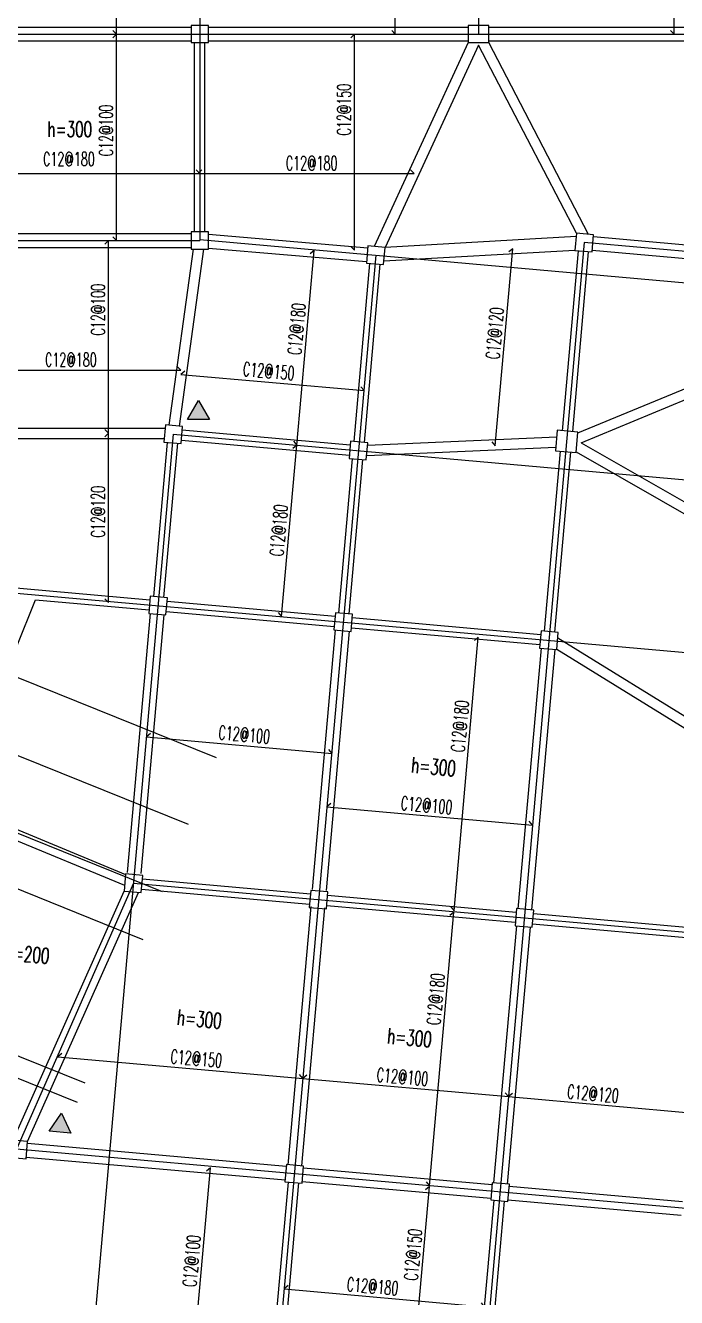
# Model space of a CAD drawing. Header units: millimetres. Extents: x 129427 to 386235, y 419441 to 703525.
# Drawn here: x 268183 to 287096, y 502277 to 539245 of the extents above; entities that cross this region are included whole.
import ezdxf

# ---------------------------------------------------------------- set-up
doc = ezdxf.new("R2010")
doc.units = ezdxf.units.MM
doc.header["$LTSCALE"] = 100
for name, color, linetype in [('B-dote', 253, 'Continuous'), ('B-板厚', 2, 'Continuous'), ('B-正筋文字', 7, 'Continuous'), ('B-正筋钢筋', 6, 'Continuous'), ('B-沉降观测点', 5, 'Continuous'), ('COLU', 7, 'Continuous'), ('DIM111', 3, 'Continuous'), ('h斜线-柱', 7, 'Continuous'), ('梁虚线', 4, 'Continuous')]:
    doc.layers.add(name, color=color, linetype=linetype)
doc.styles.get("Standard").update_dxf_attribs({"font": 'standard'})
doc.styles.add('汉字', font='汉字')
doc.dimstyles.get("Standard").update_dxf_attribs({"dimtxt": 300, "dimasz": 100, "dimexe": 100, "dimexo": 250, "dimgap": 100, "dimtad": 0, "dimtoh": 1, "dimdec": 0, "dimdsep": 46, "dimcen": 0.09, "dimclrt": 7, "dimadec": 0, "dimazin": 0, "dimtfac": 1, "dimtdec": 4, "dimtofl": 0, "dimtmove": 0, "dimatfit": 3, "dimfxl": 4, "dimfxlon": 1, "dimtolj": 1, "dimtzin": 0, "dimarcsym": 0})

# ---------------------------------------------------------------- blocks, each defined once
blk = doc.blocks.new('A$C7FDE0673')
at = {"layer": 'B-沉降观测点'}
blk.add_hatch(color=256, dxfattribs=at).paths.add_polyline_path([(318, 551), (0, 0), (636, 0)], flags=0)
blk.add_lwpolyline([(0, 0), (318, 551), (636, 0)], close=True, dxfattribs=at)
blk = doc.blocks.new('*D769')
at = {"layer": 'DIM111', "color": 0, "linetype": 'ByBlock', "lineweight": -2}
blk.add_line((261833, 495880), (255101, 497768), dxfattribs=at)
blk.add_arc((262080, 495811), 7148, 174.9316, 164.3322, dxfattribs=at)
for points in [[(255197, 497741), (255209, 497842), (255241, 497833)], [(254959, 496442), (254968, 496341), (254935, 496344)]]:
    blk.add_solid(points, dxfattribs=at)
at = {"layer": 'DIM111', "color": 7, "linetype": 'Continuous', "lineweight": -2, "insert": (269013, 494542), "char_height": 300, "width": 666.67, "attachment_point": 8, "rotation": 79.6319, "style": '汉字'}
blk.add_mtext('349%%D', dxfattribs=at)

msp = doc.modelspace()

# ---------------------------------------------------------------- hatches: boundary and pattern name
at = {"layer": 'h斜线-柱'}
h = msp.add_hatch(dxfattribs=at)
h.set_pattern_fill('ANSI31', color=256, scale=40, style=0)
h.set_pattern_definition([])
h.paths.add_polyline_path([(272996.5, 538744.7), (273496.5, 538744.7), (273496.5, 539244.7), (272996.5, 539244.7)], flags=0)
h = msp.add_hatch(dxfattribs=at)
h.set_pattern_fill('ANSI31', color=256, scale=40, style=0)
h.set_pattern_definition([])
h.paths.add_polyline_path([(281046.5, 538744.7), (281646.5, 538744.7), (281646.5, 539244.7), (281046.5, 539244.7)], flags=0)
h = msp.add_hatch(dxfattribs=at)
h.set_pattern_fill('ANSI31', color=256, scale=40, style=0)
h.set_pattern_definition([])
h.paths.add_polyline_path([(272996.5, 532744.7), (273496.5, 532744.7), (273496.5, 533244.7), (272996.5, 533244.7)], flags=0)
h = msp.add_hatch(dxfattribs=at)
h.set_pattern_fill('ANSI31', color=256, scale=40, angle=-5.06835, style=0)
h.set_pattern_definition([])
h.paths.add_polyline_path([(284144.7, 532705.6), (284642.7, 532661.4), (284686.9, 533159.5), (284188.9, 533203.6)], flags=0)
h = msp.add_hatch(dxfattribs=at)
h.set_pattern_fill('ANSI31', color=256, scale=40, angle=-5.06835, style=0)
h.set_pattern_definition([])
h.paths.add_polyline_path([(278088.6, 532339.2), (278586.7, 532295), (278630.9, 532793), (278132.8, 532837.2)], flags=0)
h = msp.add_hatch(dxfattribs=at)
h.set_pattern_fill('ANSI31', color=256, scale=40, angle=-5.06835, style=0)
h.set_pattern_definition([])
h.paths.add_polyline_path([(272206.2, 527138.5), (272704.2, 527094.3), (272748.4, 527592.4), (272250.4, 527636.6)], flags=0)
h = msp.add_hatch(dxfattribs=at)
h.set_pattern_fill('ANSI31', color=256, scale=40, angle=-5.06835, style=0)
h.set_pattern_definition([])
h.paths.add_polyline_path([(283578.1, 526882.9), (284175.7, 526829.9), (284228.7, 527427.5), (283631.1, 527480.5)], flags=0)
h = msp.add_hatch(dxfattribs=at)
h.set_pattern_fill('ANSI31', color=256, scale=40, angle=-5.06835, style=0)
h.set_pattern_definition([])
h.paths.add_polyline_path([(277585.1, 526661.4), (278083.1, 526617.3), (278127.3, 527115.3), (277629.3, 527159.5)], flags=0)
h = msp.add_hatch(dxfattribs=at)
h.set_pattern_fill('ANSI31', color=256, scale=40, angle=-5.06835, style=0)
h.set_pattern_definition([])
h.paths.add_polyline_path([(271764.5, 522158.1), (272262.5, 522113.9), (272306.7, 522611.9), (271808.6, 522656.1)], flags=0)
h = msp.add_hatch(dxfattribs=at)
h.set_pattern_fill('ANSI31', color=256, scale=40, angle=-5.06835, style=0)
h.set_pattern_definition([])
h.paths.add_polyline_path([(277143.4, 521681), (277641.4, 521636.8), (277685.6, 522134.9), (277187.5, 522179)], flags=0)
h = msp.add_hatch(dxfattribs=at)
h.set_pattern_fill('ANSI31', color=256, scale=40, angle=-5.06835, style=0)
h.set_pattern_definition([])
h.paths.add_polyline_path([(283119.9, 521150.9), (283617.9, 521106.8), (283662.1, 521604.8), (283164.1, 521649)], flags=0)
h = msp.add_hatch(dxfattribs=at)
h.set_pattern_fill('ANSI31', color=256, scale=40, angle=-5.06835, style=0)
h.set_pattern_definition([])
h.paths.add_polyline_path([(271048.9, 514089.7), (271546.9, 514045.6), (271591.1, 514543.6), (271093.1, 514587.8)], flags=0)
h = msp.add_hatch(dxfattribs=at)
h.set_pattern_fill('ANSI31', color=256, scale=40, angle=-5.06835, style=0)
h.set_pattern_definition([])
h.paths.add_polyline_path([(276427.8, 513612.7), (276925.8, 513568.5), (276970, 514066.5), (276471.9, 514110.7)], flags=0)
h = msp.add_hatch(dxfattribs=at)
h.set_pattern_fill('ANSI31', color=256, scale=40, angle=-5.06835, style=0)
h.set_pattern_definition([])
h.paths.add_polyline_path([(282404.3, 513082.6), (282902.4, 513038.4), (282946.5, 513536.5), (282448.5, 513580.7)], flags=0)
h = msp.add_hatch(dxfattribs=at)
h.set_pattern_fill('ANSI31', color=256, scale=40, angle=-5.06835, style=0)
h.set_pattern_definition([])
h.paths.add_polyline_path([(267602.9, 506364), (268200.5, 506310.9), (268244.7, 506809), (267647.1, 506862)], flags=0)
h = msp.add_hatch(dxfattribs=at)
h.set_pattern_fill('ANSI31', color=256, scale=40, angle=-5.06835, style=0)
h.set_pattern_definition([])
h.paths.add_polyline_path([(275721, 505644), (276219.1, 505599.8), (276263.2, 506097.8), (275765.2, 506142)], flags=0)
h = msp.add_hatch(dxfattribs=at)
h.set_pattern_fill('ANSI31', color=256, scale=40, angle=-5.06835, style=0)
h.set_pattern_definition([])
h.paths.add_polyline_path([(281697.6, 505113.9), (282195.6, 505069.7), (282239.8, 505567.8), (281741.7, 505611.9)], flags=0)

# ---------------------------------------------------------------- linework, layer by layer
at = {"layer": 'B-dote'}
for p, q in [((273246.5, 656086), (273246.5, 532994.7)), ((281346.5, 656086), (281346.5, 538994.7)), ((226746.5, 538994.7), (289446.5, 538994.7)), ((273734.4, 517963.6), (232142.3, 534729.5)), ((236446, 532994.7), (273246.5, 532994.7)), ((273246.5, 533019.6), (293839.7, 531193.2)), ((284415.8, 532932.5), (280646.8, 490436.4)), ((293919.2, 532089.6), (284415.8, 532932.5)), ((278359.8, 532566.1), (274209.2, 485768.4)), ((272920.3, 516027.5), (239750.3, 529398.5)), ((272477.3, 527365.4), (268830.3, 486245.4)), ((272477.3, 527365.4), (293336.2, 525515.5)), ((265146.5, 522996), (292894.4, 520535)), ((269920.9, 508503.3), (240431.8, 520390.5)), ((271603.3, 512676.9), (258530.7, 517946.6)), ((272164.1, 514068.1), (265954.8, 516571.2)), ((271320, 514316.7), (267923.8, 506586.5)), ((271320, 514316.7), (366098, 505910.7)), ((269696.6, 507946.8), (256623.9, 513216.4)), ((300944.2, 503657.9), (197400.6, 512841.2))]:
    msp.add_line(p, q, dxfattribs=at)
at = {"layer": 'B-正筋钢筋'}
for points in [[(270721.2, 539100.8), (270827.2, 538994.7), (270827.2, 543994.7), (270721.2, 543888.7)], [(278821.2, 539100.8), (278927.2, 538994.7), (278927.2, 543994.7), (278821.2, 543888.7)], [(286921.2, 539100.8), (287027.2, 538994.7), (287027.2, 543994.7), (286921.2, 543888.7)], [(270721.2, 533100.8), (270827.2, 532994.7), (270827.2, 538994.7), (270721.2, 538888.7)], [(277632.3, 532824.1), (277738.3, 532718.1), (277738.3, 538994.7), (277632.3, 538888.7)], [(265252.6, 535048.3), (265146.5, 534942.2), (273246.5, 534942.2), (273140.4, 535048.3)], [(273304.5, 535048.3), (273198.5, 534942.2), (279475.1, 534942.2), (279369, 535048.3)], [(270486.4, 527504.7), (270592.5, 527398.7), (270592.5, 532994.7), (270486.4, 532888.7)], [(275967.3, 527162.4), (276063.5, 527047.4), (276565.5, 532707), (276450.4, 532610.7)], [(281734.5, 527141.6), (281830.7, 527026.6), (282339, 532757.7), (282224, 532661.4)], [(265252.6, 529334.3), (265146.5, 529228.3), (272700.6, 529228.3), (272594.5, 529334.4)], [(272811.2, 529200.9), (272696.2, 529104.6), (278023, 528632.2), (277926.8, 528747.2)], [(270486.4, 522582.8), (270592.5, 522476.8), (270592.5, 527398.7), (270486.4, 527292.6)], [(275525.5, 522181.9), (275621.8, 522066.9), (276063.5, 527047.4), (275948.5, 526951.1)], [(280535.8, 513626.9), (280632.1, 513511.9), (281337.7, 521467.5), (281222.7, 521371.3)], [(271812.1, 518665), (271697.1, 518568.7), (277088.1, 518090.6), (276991.8, 518205.6)], [(277053.3, 516634.7), (276938.2, 516538.4), (282914.8, 516008.4), (282818.5, 516123.4)], [(279827.2, 505637.2), (279923.5, 505522.2), (280629.1, 513477.9), (280514, 513381.6)], [(269235.8, 509372.5), (269120.8, 509276.3), (276238.2, 508645), (276141.9, 508760)], [(276353.2, 508741.3), (276238.2, 508645), (282214.7, 508114.9), (282118.4, 508230)], [(282329.7, 508211.2), (282214.7, 508114.9), (287807.9, 507618.9), (287711.6, 507733.9)], [(272997.6, 500949.5), (273093.9, 500834.5), (273555.8, 506043), (273440.8, 505946.7)], [(279363.4, 500407.8), (279459.7, 500292.7), (279921.6, 505501.3), (279806.6, 505405)], [(275810.7, 502625.1), (275695.7, 502528.8), (281522.1, 502012), (281425.9, 502127.1)]]:
    msp.add_lwpolyline(points, dxfattribs=at)
at = {"layer": 'COLU'}
for points in [[(272996.5, 538744.7), (273496.5, 538744.7), (273496.5, 539244.7), (272996.5, 539244.7)], [(281046.5, 538744.7), (281646.5, 538744.7), (281646.5, 539244.7), (281046.5, 539244.7)], [(272996.5, 532744.7), (273496.5, 532744.7), (273496.5, 533244.7), (272996.5, 533244.7)], [(284144.7, 532705.6), (284642.7, 532661.4), (284686.9, 533159.5), (284188.9, 533203.6)], [(278088.6, 532339.2), (278586.7, 532295), (278630.9, 532793), (278132.8, 532837.2)], [(272206.2, 527138.5), (272704.2, 527094.3), (272748.4, 527592.4), (272250.4, 527636.6)], [(283578.1, 526882.9), (284175.7, 526829.9), (284228.7, 527427.5), (283631.1, 527480.5)], [(277585.1, 526661.4), (278083.1, 526617.3), (278127.3, 527115.3), (277629.3, 527159.5)], [(271764.5, 522158.1), (272262.5, 522113.9), (272306.7, 522611.9), (271808.6, 522656.1)], [(277143.4, 521681), (277641.4, 521636.8), (277685.6, 522134.9), (277187.5, 522179)], [(283119.9, 521150.9), (283617.9, 521106.8), (283662.1, 521604.8), (283164.1, 521649)], [(271048.9, 514089.7), (271546.9, 514045.6), (271591.1, 514543.6), (271093.1, 514587.8)], [(276427.8, 513612.7), (276925.8, 513568.5), (276970, 514066.5), (276471.9, 514110.7)], [(282404.3, 513082.6), (282902.4, 513038.4), (282946.5, 513536.5), (282448.5, 513580.7)], [(267602.9, 506364), (268200.5, 506310.9), (268244.7, 506809), (267647.1, 506862)], [(275721, 505644), (276219.1, 505599.8), (276263.2, 506097.8), (275765.2, 506142)], [(281697.6, 505113.9), (282195.6, 505069.7), (282239.8, 505567.8), (281741.7, 505611.9)]]:
    msp.add_lwpolyline(points, close=True, dxfattribs=at)
at = {"layer": '梁虚线'}
for p, q in [((265396.5, 539194.7), (272996.5, 539194.7)), ((273496.5, 539194.7), (281046.5, 539194.7)), ((281646.5, 539194.7), (289196.5, 539194.7)), ((265396.5, 538794.7), (272996.5, 538794.7)), ((273096.5, 533244.7), (273096.5, 538744.7)), ((273396.5, 533244.7), (273396.5, 538744.7)), ((273496.5, 538794.7), (281046.5, 538794.7)), ((281046.5, 538744.7), (278312.9, 532821.2)), ((281342.4, 538670.1), (278630.3, 532793.1)), ((284188.9, 533203.6), (281342.4, 538670.1)), ((284543.5, 533172.2), (281641.7, 538745)), ((281646.5, 538794.7), (289196.5, 538794.7)), ((265396.5, 533194.7), (272996.5, 533194.7)), ((273496.5, 533174.5), (278128.1, 532786.2)), ((284180.2, 533108.2), (278630.9, 532792.9)), ((284682.3, 533109.7), (289712.5, 532663.5)), ((265396.5, 532794.7), (272996.5, 532794.7)), ((272361.6, 527626.5), (273060.9, 532744.7)), ((272660.8, 527600.3), (273363.7, 532744.7)), ((273496.5, 532773), (278093.2, 532387.7)), ((284144.7, 532705.6), (278595.6, 532390.3)), ((284647.4, 532711.2), (289677.6, 532265.1)), ((283780.5, 527467.3), (284244.3, 532696.6)), ((284079.3, 527440.8), (284543.1, 532670.4)), ((277728.8, 527150.5), (278188.2, 532330.1)), ((278027.7, 527124.3), (278487.1, 532304)), ((284226.6, 527403.7), (289437.8, 529562.9)), ((284323.5, 527119.1), (289408.4, 529226)), ((265396.5, 527544.7), (272242.2, 527544.7)), ((265396.5, 527244.7), (272215.6, 527244.7)), ((272713.3, 527193.9), (277594.1, 526761)), ((272739.4, 527492.8), (277620.2, 527059.9)), ((278121.3, 527050.2), (283614.4, 527292.6)), ((271908.2, 522647.1), (272305.8, 527129.5)), ((272207.1, 522620.9), (272604.7, 527103.3)), ((278094.9, 526748.8), (283587.7, 526991.1)), ((283263.7, 521640), (283727.5, 526869.6)), ((283562.5, 521613.8), (284026.3, 526843.1)), ((284178.1, 526856.7), (288954.8, 524117.4)), ((284323.5, 527119.1), (288984.7, 524446)), ((277287.1, 522170), (277684.7, 526652.4)), ((277586, 522143.9), (277983.5, 526626.3)), ((265396.5, 523124.4), (271799.6, 522556.5)), ((266870.1, 518574.2), (268472.9, 522550.4)), ((268472.9, 522550.4), (271773.5, 522257.6)), ((272297.7, 522512.3), (277178.5, 522079.5)), ((271147.2, 514632.9), (271814.3, 522153.4)), ((271545.7, 514598.1), (272212.7, 522118.5)), ((272271.5, 522213.5), (277152.4, 521780.6)), ((277676.6, 522035.3), (283155.1, 521549.4)), ((276524.7, 514140), (277193.1, 521676.3)), ((276923.2, 514105.1), (277591.6, 521641.5)), ((277650.4, 521736.4), (283128.9, 521250.5)), ((288453.8, 518469.2), (283647.5, 521440.5)), ((282498.3, 513576.4), (283169.7, 521146.3)), ((282896.8, 513541.5), (283568.2, 521111.4)), ((288424.2, 518134.9), (283617.9, 521106.8)), ((267754.1, 515952.7), (271091.4, 514571.2)), ((267641.9, 515674.4), (271059.5, 514259.7)), ((271582.3, 514444), (276463.1, 514011.1)), ((267848.4, 506902.3), (271048.9, 514089.7)), ((268244.7, 506809), (271470.1, 514052.4)), ((271555.8, 514145.2), (276436.6, 513712.3)), ((276961.2, 513966.9), (282439.7, 513481)), ((275815, 506137.3), (276480.6, 513641.9)), ((276213.5, 506102.5), (276879, 513607.1)), ((276934.7, 513668.1), (282413.1, 513182.2)), ((282911.2, 513138), (287941.4, 512691.9)), ((282937.7, 513436.9), (287968, 512990.7)), ((281791.5, 505607.3), (282454.1, 513078.3)), ((282190, 505572.4), (282852.6, 513043.5)), ((268240.1, 506759.2), (275760.5, 506092.2)), ((268205.2, 506360.7), (275725.7, 505693.7)), ((276258.6, 506048), (281737.1, 505562.1)), ((275409.8, 501003.3), (275820.6, 505634.9)), ((275708.7, 500976.8), (276119.5, 505608.8)), ((276223.7, 505649.6), (281702.2, 505163.7)), ((282235.1, 505518), (287265.6, 505071.8)), ((281377.5, 500373.4), (281797.1, 505104.9)), ((281676.4, 500347.3), (282096, 505078.7)), ((282200.3, 505119.5), (287230.3, 504673.4))]:
    msp.add_line(p, q, dxfattribs=at)

# ---------------------------------------------------------------- block references
at = {"layer": 'B-沉降观测点'}
msp.add_blockref('A$C7FDE0673', (272889.9, 527792.4), dxfattribs=at)
at = {"layer": 'B-沉降观测点', "rotation": 354.9316457873965}
msp.add_blockref('A$C7FDE0673', (268867.9, 507110.8), dxfattribs=at)

# ---------------------------------------------------------------- texts
at = {"layer": 'B-板厚', "width": 0.7}
for s, rotation, p in [('h=300', 360, (268826.7, 536004.8)), ('h=300', 354.93165, (279377.5, 517535.4)), ('h=200', 354.93165, (267571.9, 512088.5)), ('h=300', 354.93165, (272574.6, 510202.1)), ('h=300', 354.93165, (278679.1, 509660.7))]:
    msp.add_text(s, height=450, rotation=rotation, dxfattribs=at).set_placement(p)
at = {"layer": 'B-正筋文字', "width": 0.65}
for s, rotation, p in [('C12@150', 90, (277636.7, 536047.2)), ('C12@100', 90, (270725.6, 535441.2)), ('C12@180', 360, (268695.1, 535161.2)), ('C12@180', 360, (275745, 535043.8)), ('C12@100', 90, (270490.9, 530233)), ('C12@180', 84.93165, (276193.1, 529658.5)), ('C12@120', 84.93165, (281951.1, 529534.1)), ('C12@180', 360, (268751, 529329.9)), ('C12@150', 354.93165, (274484.4, 529065.2)), ('C12@120', 90, (270490.9, 524362.5)), ('C12@180', 84.93165, (275674.1, 523806.3)), ('C12@180', 84.93165, (280938.3, 518114)), ('C12@100', 354.93165, (273773.9, 518503.7)), ('C12@100', 354.93165, (279069.7, 516451.4)), ('C12@180', 84.93165, (280234.9, 510183.2)), ('C12@150', 354.93165, (272380.1, 509089.2)), ('C12@100', 354.93165, (278369.6, 508558)), ('C12@120', 354.93165, (283903.4, 508067.2)), ('C12@150', 84.93165, (279576.2, 502756)), ('C12@100', 84.93165, (273146.1, 502573.9)), ('C12@180', 354.93165, (277501, 502470.7))]:
    msp.add_text(s, height=400, rotation=rotation, dxfattribs=at).set_placement(p)

# ---------------------------------------------------------------- dimensions: what is measured, and where the dimension line sits
at = {"layer": 'DIM111'}
dim = msp.add_angular_dim_2l(base=(269068.1, 494308), line1=((280661.2, 490598.9), (262073.4, 495812.4)), line2=((364397.3, 486736), (191125.3, 502103.6)), dimstyle='Standard', dxfattribs=at)
dim.commit()
dim.dimension.update_dxf_attribs({"geometry": '*D769', "text_midpoint": (268865.2, 494569.2)})

doc.saveas('drawing.dxf')
